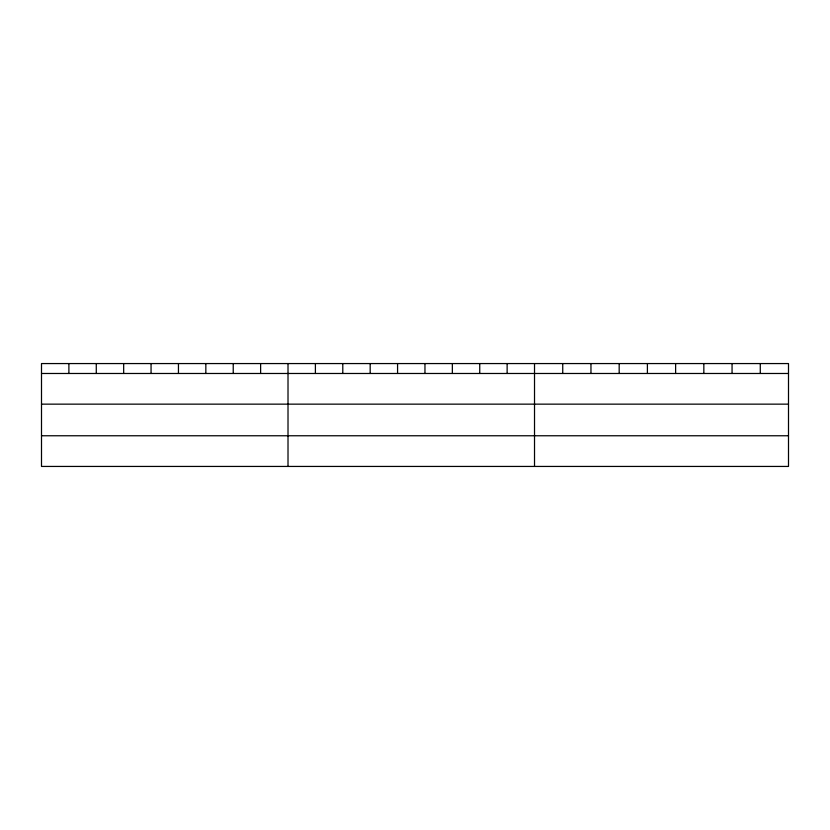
<?xml version="1.0" encoding="UTF-8"?>
<svg xmlns="http://www.w3.org/2000/svg" width="830" height="830" viewBox="0 0 830 830"><rect width="100%" height="100%" fill="white"/><g stroke="black" fill="none" stroke-linecap="round" stroke-linejoin="round"><path stroke-width="1.25" d="M788.5 404.148L788.5 363.561L41.5 363.561L41.5 466.439L788.5 466.439L788.5 404.148L41.5 404.148M41.5 373.479L788.5 373.479M41.5 435.76L788.5 435.76M760.28 363.561L760.28 373.479M732.06 363.561L732.06 373.479M703.84 363.561L703.84 373.479M675.62 363.561L675.62 373.479M647.4 363.561L647.4 373.479M619.18 363.561L619.18 373.479M590.96 363.561L590.96 373.479M562.74 363.561L562.74 373.479M534.52 363.561L534.52 466.439M507.13 363.561L507.13 373.479M479.74 363.561L479.74 373.479M452.35 363.561L452.35 373.479M424.96 363.561L424.96 373.479M397.57 363.561L397.57 373.479M370.18 363.561L370.18 373.479M342.79 363.561L342.79 373.479M315.4 363.561L315.4 373.479M288.01 363.561L288.01 466.439M260.62 363.561L260.62 373.479M233.23 363.561L233.23 373.479M205.84 363.561L205.84 373.479M178.45 363.561L178.45 373.479M151.06 363.561L151.06 373.479M123.67 363.561L123.67 373.479M96.28 363.561L96.28 373.479M68.89 363.561L68.89 373.479"/></g></svg>
